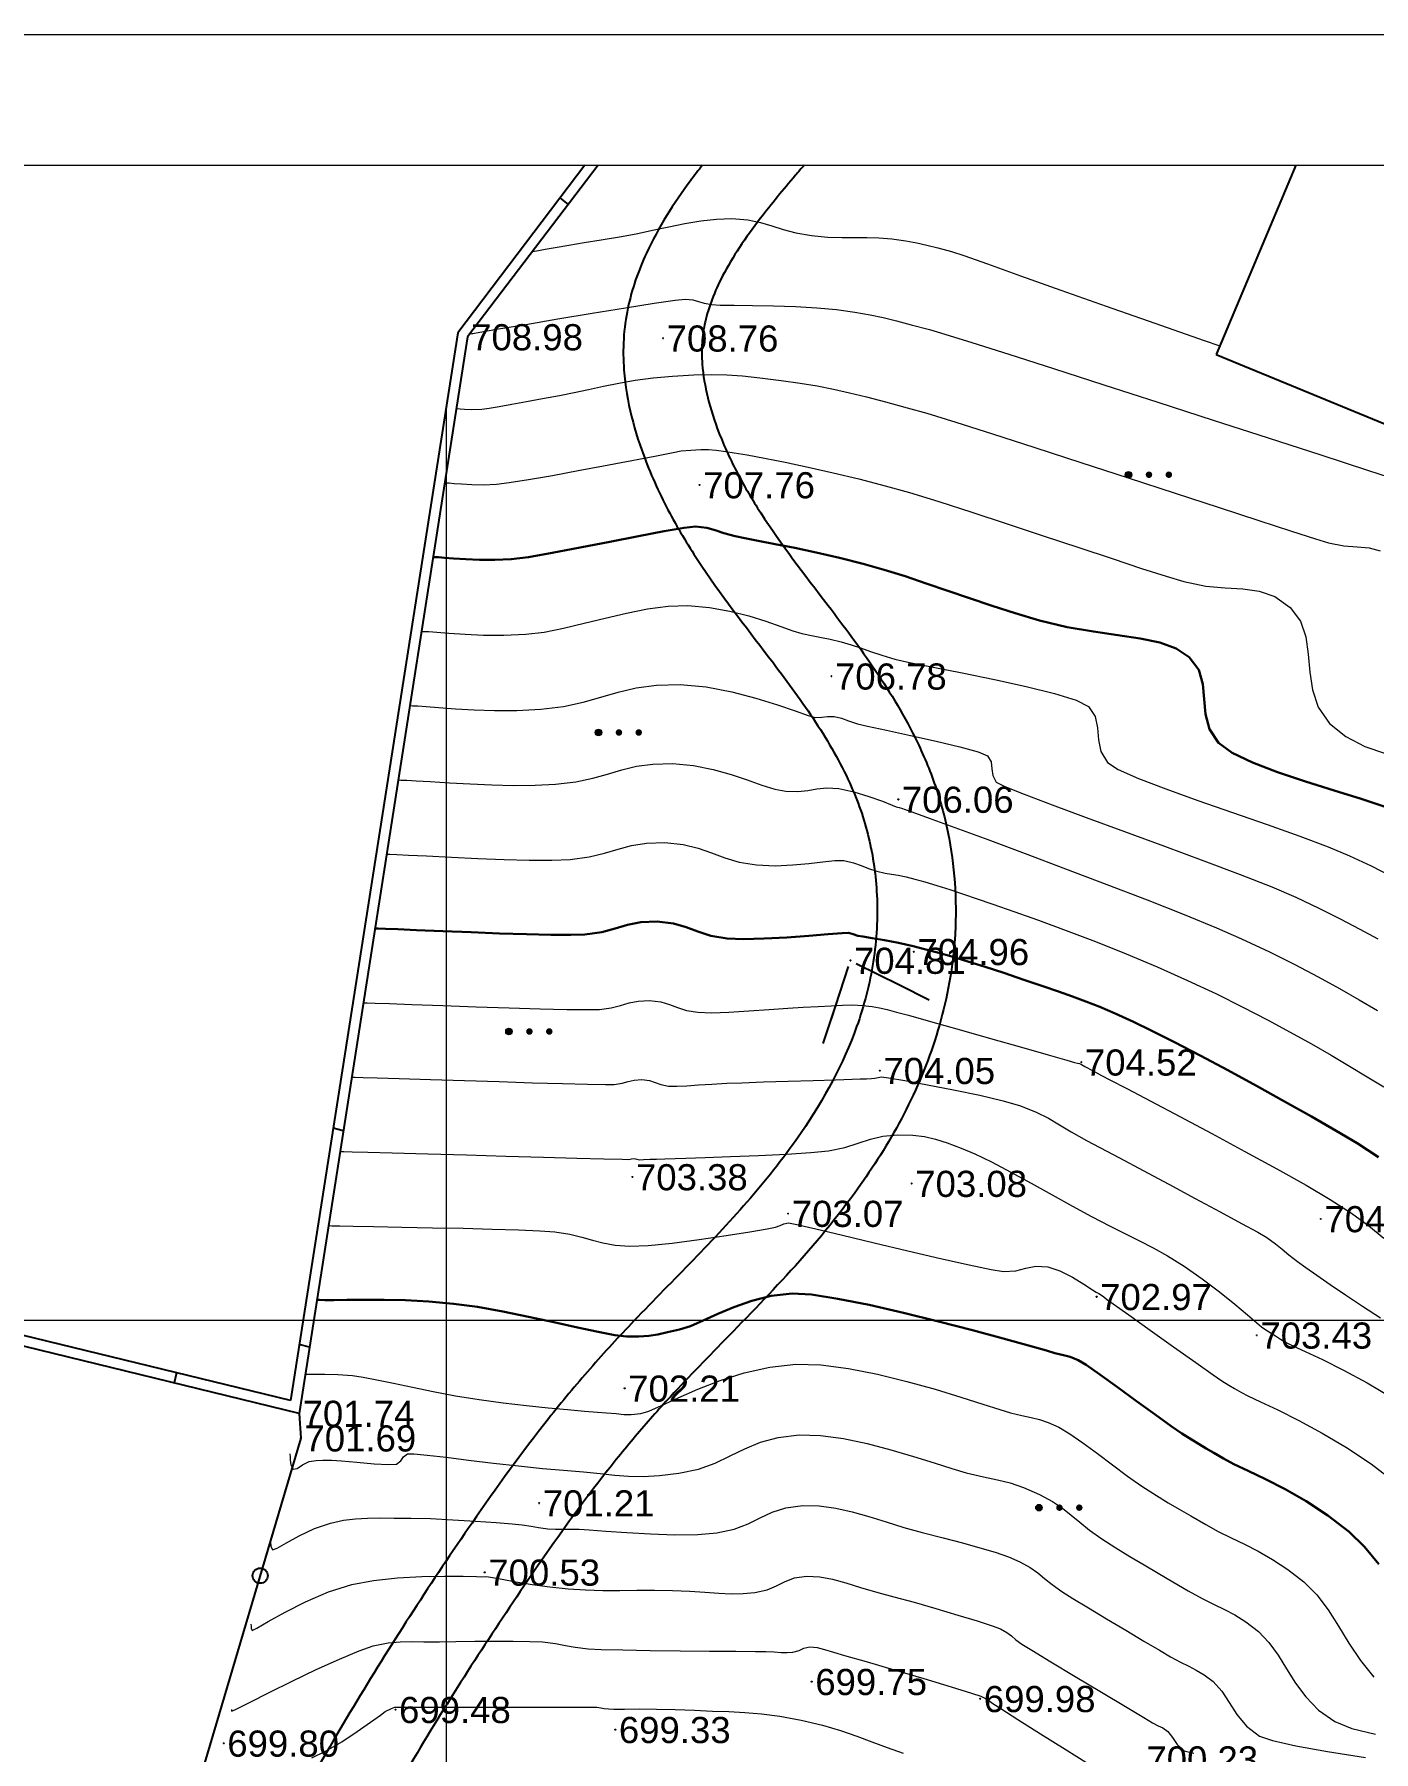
# Model space of a CAD drawing. Header units: feet. Extents: x 3381 to 683784, y 675186 to 4376258.
# Drawn here: x 682546.5 to 682597.7, y 4375787.2 to 4375852.9 of the extents above; entities that cross this region are included whole.
import ezdxf

# ---------------------------------------------------------------- set-up
doc = ezdxf.new("R2010")
doc.units = ezdxf.units.FT
doc.header["$MEASUREMENT"] = 0
doc.header["$PDMODE"] = 34
doc.header["$PDSIZE"] = 0.01
doc.layers.get('0').update_dxf_attribs({"linetype": 'CONTINUOUS'})
for name, color, linetype in [('0_Point_Height', 2, 'CONTINUOUS'), ('0_Point_Point', 7, 'CONTINUOUS'), ('col bitkisi', 7, 'CONTINUOUS'), ('Lep-Stolb', 7, 'CONTINUOUS')]:
    doc.layers.add(name, color=color, linetype=linetype)
for name, color, linetype, lineweight in [('ANA HORIZONTAL', 24, 'CONTINUOUS', 30), ('HORIZANTAL', 24, 'CONTINUOUS', 13), ('km setka', 170, 'CONTINUOUS', 15), ('rabit xt', 7, 'CONTINUOUS', 13)]:
    doc.layers.add(name, color=color, linetype=linetype, lineweight=lineweight)
doc.styles.get("Standard").update_dxf_attribs({"font": 'arial.ttf', "height": 2})

msp = doc.modelspace()

# ---------------------------------------------------------------- hatches: boundary and pattern name
at = {"layer": 'col bitkisi', "ltscale": 1.5}
h = msp.add_hatch(color=256, dxfattribs=at)
edge = h.paths.add_edge_path()
edge.add_arc((682588.294, 4375836.037), 0.125, 0, 360)
h = msp.add_hatch(color=256, dxfattribs=at)
edge = h.paths.add_edge_path()
edge.add_arc((682589.076, 4375836.037), 0.125, 0, 360)
h = msp.add_hatch(color=256, dxfattribs=at)
edge = h.paths.add_edge_path()
edge.add_arc((682589.835, 4375836.037), 0.125, 0, 360)
h = msp.add_hatch(color=256, dxfattribs=at)
edge = h.paths.add_edge_path()
edge.add_arc((682568.028, 4375826.18), 0.125, 0, 360)
h = msp.add_hatch(color=256, dxfattribs=at)
edge = h.paths.add_edge_path()
edge.add_arc((682568.811, 4375826.18), 0.125, 0, 360)
h = msp.add_hatch(color=256, dxfattribs=at)
edge = h.paths.add_edge_path()
edge.add_arc((682569.569, 4375826.18), 0.125, 0, 360)
h = msp.add_hatch(color=256, dxfattribs=at)
edge = h.paths.add_edge_path()
edge.add_arc((682564.607, 4375814.746), 0.125, 0, 360)
h = msp.add_hatch(color=256, dxfattribs=at)
edge = h.paths.add_edge_path()
edge.add_arc((682565.389, 4375814.746), 0.125, 0, 360)
h = msp.add_hatch(color=256, dxfattribs=at)
edge = h.paths.add_edge_path()
edge.add_arc((682566.148, 4375814.746), 0.125, 0, 360)
h = msp.add_hatch(color=256, dxfattribs=at)
edge = h.paths.add_edge_path()
edge.add_arc((682584.871, 4375796.536), 0.125, 0, 360)
h = msp.add_hatch(color=256, dxfattribs=at)
edge = h.paths.add_edge_path()
edge.add_arc((682585.653, 4375796.536), 0.125, 0, 360)
h = msp.add_hatch(color=256, dxfattribs=at)
edge = h.paths.add_edge_path()
edge.add_arc((682586.412, 4375796.536), 0.125, 0, 360)

# ---------------------------------------------------------------- linework, layer by layer
at = {"linetype": 'Continuous'}
for p, q in [((682567.511, 4375847.878, 22.991), (682562.646, 4375841.469, 21.975)), ((682568.013, 4375847.878, 23.029), (682563.027, 4375841.309, 21.988)), ((682594.696, 4375847.878, 22.73), (682591.647, 4375840.629, 22.328)), ((682566.557, 4375846.622, -686.994), (682566.872, 4375846.375, -686.994)), ((682562.646, 4375841.469, 21.975), (682556.254, 4375800.631, 14.817)), ((682563.027, 4375841.309, 21.988), (682556.582, 4375800.139, 14.742)), ((682591.647, 4375840.629, 22.328), (682603.924, 4375835.573, 22.229)), ((682558.274, 4375810.949, -773.113), (682557.884, 4375811.045, -783.687)), ((682556.582, 4375800.139, 14.742), (682530.685, 4375806.462, -686.994)), ((682556.254, 4375800.631, 3.286), (682530.78, 4375806.851, -686.994)), ((682556.979, 4375802.676, -755.315), (682556.589, 4375802.771, -765.884)), ((682551.901, 4375801.694, -208.437), (682551.811, 4375801.304, -208.437)), ((682556.582, 4375800.139, 14.742), (682556.652, 4375799.198, 14.698)), ((682556.652, 4375799.198, 14.698), (682547.416, 4375768.008, 8.228))]:
    msp.add_line(p, q, dxfattribs=at)
msp.add_circle((682555.093, 4375793.935, 13.606), 0.291, dxfattribs=at)
for points, knots in [([(682572.003, 4375847.878, -686.994), (682571.848, 4375847.679, -686.994), (682571.694, 4375847.478, -686.994), (682570.907, 4375846.411, -686.994), (682570.32, 4375845.5, -686.994), (682569.555, 4375843.847, -686.994), (682569.306, 4375843.144, -686.994), (682569.072, 4375842.021, -686.994), (682569.018, 4375841.628, -686.994), (682568.97, 4375840.834, -686.994), (682568.975, 4375840.438, -686.994), (682569.095, 4375838.839, -686.994), (682569.41, 4375837.665, -686.994), (682570.122, 4375835.821, -686.994), (682570.459, 4375835.114, -686.994), (682571.185, 4375833.778, -686.994), (682571.576, 4375833.146, -686.994), (682572.863, 4375831.224, -686.994), (682573.811, 4375830.03, -686.994), (682575.275, 4375828.096, -686.994), (682575.826, 4375827.346, -686.994), (682576.827, 4375825.815, -686.994), (682577.274, 4375825.038, -686.994), (682577.944, 4375823.567, -686.994), (682578.186, 4375822.88, -686.994), (682578.531, 4375821.445, -686.994), (682578.636, 4375820.703, -686.994), (682578.714, 4375819.106, -686.994), (682578.667, 4375818.252, -686.994), (682578.404, 4375816.572, -686.994), (682578.187, 4375815.741, -686.994), (682577.391, 4375813.507, -686.994), (682576.66, 4375812.155, -686.994), (682575.187, 4375810.007, -686.994), (682574.533, 4375809.179, -686.994), (682573.142, 4375807.571, -686.994), (682572.403, 4375806.788, -686.994), (682570.902, 4375805.236, -686.994), (682570.14, 4375804.468, -686.994), (682568.818, 4375803.083, -686.994), (682568.253, 4375802.475, -686.994), (682567.159, 4375801.222, -686.994), (682566.63, 4375800.583, -686.994), (682565.09, 4375798.636, -686.994), (682564.125, 4375797.299, -686.994), (682562.426, 4375794.836, -686.994), (682561.678, 4375793.714, -686.994), (682560.209, 4375791.445, -686.994), (682559.49, 4375790.299, -686.994), (682557.389, 4375786.825, -686.994), (682556.063, 4375784.461, -686.994), (682553.667, 4375779.772, -686.994), (682552.588, 4375777.452, -686.994), (682550.924, 4375773.427, -686.994), (682550.288, 4375771.743, -686.994), (682549.129, 4375768.337, -686.994), (682548.607, 4375766.62, -686.994), (682547.594, 4375762.992, -686.994), (682547.111, 4375761.079, -686.994), (682546.328, 4375757.787, -686.994), (682546.013, 4375756.41, -686.994), (682545.4, 4375753.645, -686.994), (682545.104, 4375752.257, -686.994), (682544.68, 4375750.085, -686.994), (682544.534, 4375749.31, -686.994), (682544.296, 4375747.909, -686.994), (682544.2, 4375747.29, -686.994), (682543.96, 4375745.326, -686.994), (682543.885, 4375743.982, -686.994), (682543.887, 4375740.966, -686.994), (682544.008, 4375739.294, -686.994), (682544.448, 4375736.002, -686.994), (682544.765, 4375734.383, -686.994), (682545.405, 4375731.667, -686.994), (682545.698, 4375730.559, -686.994), (682546.263, 4375728.561, -686.994), (682546.529, 4375727.668, -686.994), (682547.022, 4375726.055, -686.994), (682547.248, 4375725.324, -686.994), (682547.744, 4375723.851, -686.994), (682548.013, 4375723.11, -686.994), (682548.469, 4375722.019, -686.994), (682548.625, 4375721.666, -686.994), (682549.128, 4375720.612, -686.994), (682549.489, 4375719.951, -686.994), (682550.17, 4375718.681, -686.994), (682550.49, 4375718.072, -686.994), (682550.889, 4375717.17, -686.994), (682551.01, 4375716.866, -686.994), (682551.197, 4375716.313, -686.994), (682551.267, 4375716.065, -686.994), (682551.39, 4375715.541, -686.994), (682551.442, 4375715.268, -686.994), (682551.576, 4375714.432, -686.994), (682551.639, 4375713.841, -686.994), (682549.454, 4375709.428, -686.994)], [55.769159, 55.769159, 55.769159, 55.769159, 56.452422, 56.452422, 59.343353, 59.343353, 61.301717, 61.301717, 62.310714, 62.310714, 63.319712, 63.319712, 66.426739, 66.426739, 68.50177, 68.50177, 70.576802, 70.576802, 75.092259, 75.092259, 77.984383, 77.984383, 80.876507, 80.876507, 83.368148, 83.368148, 85.859789, 85.859789, 88.693846, 88.693846, 91.527902, 91.527902, 96.504404, 96.504404, 99.813748, 99.813748, 103.123092, 103.123092, 106.359907, 106.359907, 108.778682, 108.778682, 111.197456, 111.197456, 116.035005, 116.035005, 120.025858, 120.025858, 124.016711, 124.016711, 131.998417, 131.998417, 139.538843, 139.538843, 144.840516, 144.840516, 150.142189, 150.142189, 155.992549, 155.992549, 160.212599, 160.212599, 164.43265, 164.43265, 166.77754, 166.77754, 168.584028, 168.584028, 172.423705, 172.423705, 177.221179, 177.221179, 182.018653, 182.018653, 185.384546, 185.384546, 188.140377, 188.140377, 190.397291, 190.397291, 192.654204, 192.654204, 193.73589, 193.73589, 195.899262, 195.899262, 198.062634, 198.062634, 199.190084, 199.190084, 200.13488, 200.13488, 201.079676, 201.079676, 202.923933, 202.923933, 202.923933, 202.923933]), ([(682575.895, 4375847.878, -686.994), (682575.783, 4375847.748, -686.994), (682575.672, 4375847.617, -686.994), (682575.091, 4375846.933, -686.994), (682574.635, 4375846.383, -686.994), (682573.647, 4375845.094, -686.994), (682573.15, 4375844.358, -686.994), (682572.463, 4375843.039, -686.994), (682572.237, 4375842.453, -686.994), (682572.048, 4375841.613, -686.994), (682572.009, 4375841.353, -686.994), (682571.973, 4375840.824, -686.994), (682571.975, 4375840.549, -686.994), (682572.059, 4375839.439, -686.994), (682572.29, 4375838.536, -686.994), (682572.841, 4375837.11, -686.994), (682573.086, 4375836.582, -686.994), (682573.623, 4375835.561, -686.994), (682573.917, 4375835.067, -686.994), (682575.001, 4375833.386, -686.994), (682575.893, 4375832.24, -686.994), (682577.411, 4375830.249, -686.994), (682578.024, 4375829.433, -686.994), (682579.194, 4375827.697, -686.994), (682579.749, 4375826.78, -686.994), (682580.496, 4375825.225, -686.994), (682580.743, 4375824.63, -686.994), (682581.153, 4375823.395, -686.994), (682581.314, 4375822.765, -686.994), (682581.671, 4375820.85, -686.994), (682581.74, 4375819.545, -686.994), (682581.569, 4375817.144, -686.994), (682581.368, 4375816.049, -686.994), (682580.767, 4375813.938, -686.994), (682580.365, 4375812.919, -686.994), (682579.411, 4375810.98, -686.994), (682578.86, 4375810.059, -686.994), (682577.479, 4375808.044, -686.994), (682576.616, 4375806.979, -686.994), (682574.831, 4375804.973, -686.994), (682573.911, 4375804.028, -686.994), (682572.244, 4375802.322, -686.994), (682571.495, 4375801.555, -686.994), (682570.318, 4375800.28, -686.994), (682569.873, 4375799.777, -686.994), (682569.001, 4375798.741, -686.994), (682568.575, 4375798.212, -686.994), (682567.321, 4375796.596, -686.994), (682566.516, 4375795.48, -686.994), (682564.989, 4375793.271, -686.994), (682564.263, 4375792.183, -686.994), (682562.841, 4375789.994, -686.994), (682562.147, 4375788.89, -686.994), (682560.117, 4375785.547, -686.994), (682558.837, 4375783.278, -686.994), (682556.46, 4375778.663, -686.994), (682555.364, 4375776.315, -686.994), (682553.71, 4375772.312, -686.994), (682553.093, 4375770.678, -686.994), (682551.97, 4375767.37, -686.994), (682551.462, 4375765.693, -686.994), (682550.464, 4375762.111, -686.994), (682549.985, 4375760.202, -686.994), (682549.213, 4375756.948, -686.994), (682548.907, 4375755.608, -686.994), (682548.316, 4375752.935, -686.994), (682548.033, 4375751.6, -686.994), (682547.617, 4375749.474, -686.994), (682547.468, 4375748.68, -686.994), (682547.235, 4375747.292, -686.994), (682547.146, 4375746.694, -686.994), (682547.009, 4375745.5, -686.994), (682546.959, 4375744.9, -686.994), (682546.865, 4375743.092, -686.994), (682546.874, 4375741.877, -686.994), (682547.063, 4375738.743, -686.994), (682547.343, 4375736.834, -686.994), (682548.133, 4375733.027, -686.994), (682548.64, 4375731.128, -686.994), (682549.386, 4375728.588, -686.994), (682549.58, 4375727.946, -686.994), (682549.973, 4375726.669, -686.994), (682550.171, 4375726.039, -686.994), (682550.566, 4375724.877, -686.994), (682550.76, 4375724.341, -686.994), (682551.112, 4375723.467, -686.994), (682551.26, 4375723.122, -686.994), (682551.542, 4375722.515, -686.994), (682551.674, 4375722.249, -686.994), (682551.953, 4375721.706, -686.994), (682552.1, 4375721.43, -686.994), (682552.551, 4375720.589, -686.994), (682552.866, 4375720.01, -686.994), (682553.392, 4375718.938, -686.994), (682553.608, 4375718.458, -686.994), (682553.928, 4375717.615, -686.994), (682554.046, 4375717.262, -686.994), (682554.242, 4375716.544, -686.994), (682554.321, 4375716.186, -686.994), (682554.515, 4375715.128, -686.994), (682554.592, 4375714.439, -686.994), (682554.67, 4375713.698, -686.994), (682554.679, 4375713.616, -686.994), (682556.413, 4375709.304, -686.994)], [53.457323, 53.457323, 53.457323, 53.457323, 53.943342, 53.943342, 56.016553, 56.016553, 58.839775, 58.839775, 61.186701, 61.186701, 62.257023, 62.257023, 63.327345, 63.327345, 66.426341, 66.426341, 68.26825, 68.26825, 70.110159, 70.110159, 74.62153, 74.62153, 77.595, 77.595, 80.568471, 80.568471, 82.304355, 82.304355, 84.04024, 84.04024, 87.512009, 87.512009, 90.504027, 90.504027, 93.496045, 93.496045, 96.488063, 96.488063, 100.372173, 100.372173, 104.256283, 104.256283, 107.517701, 107.517701, 109.618427, 109.618427, 111.719153, 111.719153, 115.920605, 115.920605, 119.858792, 119.858792, 123.796978, 123.796978, 131.673352, 131.673352, 139.553481, 139.553481, 144.894421, 144.894421, 150.235361, 150.235361, 156.190392, 156.190392, 160.321983, 160.321983, 164.453574, 164.453574, 166.899961, 166.899961, 168.797126, 168.797126, 170.694291, 170.694291, 174.488621, 174.488621, 180.488906, 180.488906, 186.48919, 186.48919, 188.508696, 188.508696, 190.528201, 190.528201, 192.322947, 192.322947, 193.52533, 193.52533, 194.478712, 194.478712, 195.432094, 195.432094, 197.338858, 197.338858, 198.784376, 198.784376, 199.759029, 199.759029, 200.733681, 200.733681, 202.682985, 202.682985, 202.923933, 202.923933, 202.923933, 202.923933])]:
    msp.add_open_spline(points, degree=3, knots=knots, dxfattribs=at)
at = {"layer": '0_Point_Point'}
for p in [(682570.5, 4375841.261, 21.763), (682571.897, 4375835.649, 20.77), (682576.936, 4375828.334, 19.786), (682579.492, 4375823.622, 19.065), (682577.663, 4375817.464, 17.814), (682580.088, 4375817.797, 17.966), (682586.492, 4375813.573, 17.522), (682578.786, 4375813.25, 17.059), (682569.327, 4375809.186, 16.39), (682580.005, 4375808.933, 16.087), (682575.282, 4375807.786, 16.073), (682595.648, 4375807.582, 17.333), (682587.073, 4375804.603, 15.977), (682593.2, 4375803.132, 16.441), (682569.03, 4375801.103, 15.219), (682556.582, 4375800.139, 14.742), (682556.652, 4375799.198, 14.698), (682565.763, 4375796.714, 14.22), (682563.681, 4375794.066, 13.54), (682576.182, 4375789.883, 12.76), (682582.625, 4375789.231, 12.987), (682560.269, 4375788.813, 12.487), (682568.673, 4375788.047, 12.334), (682553.701, 4375787.528, 12.808)]:
    msp.add_point(p, dxfattribs=at)
at = {"layer": 'ANA HORIZONTAL', "color": 32, "lineweight": 30}
for points, elevation in [([(682561.709, 4375832.889), (682561.776, 4375832.887), (682561.918, 4375832.88), (682562.147, 4375832.864), (682562.485, 4375832.838), (682562.957, 4375832.804), (682563.483, 4375832.78), (682564.063, 4375832.777), (682564.695, 4375832.805), (682565.348, 4375832.888), (682566.256, 4375833.045), (682567.325, 4375833.249), (682568.459, 4375833.474), (682569.563, 4375833.694), (682570.542, 4375833.882), (682571.3, 4375834.011), (682571.742, 4375834.054), (682572.167, 4375834.01), (682572.496, 4375833.92), (682572.825, 4375833.806), (682573.249, 4375833.687), (682573.619, 4375833.61), (682574.138, 4375833.511), (682574.783, 4375833.388), (682575.531, 4375833.24), (682576.357, 4375833.065), (682577.238, 4375832.863), (682578.15, 4375832.632), (682578.953, 4375832.403), (682579.755, 4375832.152), (682580.563, 4375831.882), (682581.381, 4375831.601), (682582.217, 4375831.314), (682583.076, 4375831.026), (682583.965, 4375830.742), (682584.89, 4375830.468), (682585.948, 4375830.214), (682586.953, 4375830.038), (682587.889, 4375829.904), (682588.739, 4375829.776), (682589.489, 4375829.618), (682590.12, 4375829.393), (682590.619, 4375829.065), (682590.98, 4375828.575), (682591.136, 4375828.032), (682591.187, 4375827.458), (682591.236, 4375826.876), (682591.384, 4375826.31), (682591.733, 4375825.78), (682592.252, 4375825.404), (682593.031, 4375825.03), (682593.992, 4375824.663), (682595.059, 4375824.307), (682596.152, 4375823.964), (682597.194, 4375823.639), (682598.108, 4375823.335)], 20.506), ([(682559.485, 4375818.685), (682559.608, 4375818.681), (682559.882, 4375818.672), (682560.353, 4375818.655), (682561.073, 4375818.626), (682562.082, 4375818.584), (682563.156, 4375818.54), (682564.239, 4375818.499), (682565.274, 4375818.466), (682566.202, 4375818.445), (682566.966, 4375818.442), (682567.508, 4375818.46), (682568.157, 4375818.549), (682568.673, 4375818.683), (682569.142, 4375818.82), (682569.647, 4375818.922), (682570.275, 4375818.95), (682570.896, 4375818.879), (682571.385, 4375818.737), (682571.831, 4375818.566), (682572.322, 4375818.407), (682572.948, 4375818.298), (682573.575, 4375818.275), (682574.367, 4375818.296), (682575.23, 4375818.345), (682576.076, 4375818.407), (682576.812, 4375818.467), (682577.348, 4375818.511), (682577.592, 4375818.523), (682577.768, 4375818.473), (682577.944, 4375818.41), (682578.136, 4375818.374), (682578.491, 4375818.317), (682578.963, 4375818.237), (682579.503, 4375818.135), (682580.066, 4375818.01), (682580.496, 4375817.9), (682580.987, 4375817.767), (682581.537, 4375817.609), (682582.145, 4375817.427), (682582.809, 4375817.219), (682583.527, 4375816.985), (682584.296, 4375816.726), (682585.018, 4375816.479), (682585.623, 4375816.273), (682586.156, 4375816.085), (682586.665, 4375815.896), (682587.193, 4375815.685), (682587.786, 4375815.43), (682588.49, 4375815.111), (682589.189, 4375814.775), (682590.05, 4375814.34), (682591.031, 4375813.827), (682592.089, 4375813.262), (682593.181, 4375812.668), (682594.264, 4375812.069), (682595.296, 4375811.489), (682596.233, 4375810.95), (682597.032, 4375810.478), (682597.85, 4375809.944)], 18.006), ([(682557.261, 4375804.48), (682557.362, 4375804.478), (682557.573, 4375804.475), (682557.911, 4375804.476), (682558.403, 4375804.48), (682559.082, 4375804.487), (682559.831, 4375804.485), (682560.65, 4375804.466), (682561.537, 4375804.418), (682562.49, 4375804.334), (682563.399, 4375804.21), (682564.369, 4375804.037), (682565.358, 4375803.836), (682566.324, 4375803.626), (682567.223, 4375803.426), (682568.015, 4375803.256), (682568.656, 4375803.135), (682569.103, 4375803.085), (682569.573, 4375803.083), (682569.95, 4375803.11), (682570.294, 4375803.164), (682570.667, 4375803.244), (682571.131, 4375803.349), (682571.546, 4375803.483), (682572.032, 4375803.693), (682572.587, 4375803.946), (682573.208, 4375804.209), (682573.891, 4375804.448), (682574.635, 4375804.631), (682575.436, 4375804.723), (682576.176, 4375804.682), (682577.185, 4375804.528), (682578.382, 4375804.288), (682579.691, 4375803.988), (682581.032, 4375803.656), (682582.327, 4375803.318), (682583.498, 4375803.002), (682584.466, 4375802.733), (682585.152, 4375802.54), (682585.478, 4375802.448), (682585.806, 4375802.372), (682586.066, 4375802.307), (682586.372, 4375802.182), (682586.671, 4375801.994), (682587.198, 4375801.625), (682587.87, 4375801.142), (682588.602, 4375800.61), (682589.314, 4375800.093), (682589.919, 4375799.658), (682590.337, 4375799.369), (682590.7, 4375799.137), (682590.992, 4375798.958), (682591.261, 4375798.8), (682591.558, 4375798.629), (682591.93, 4375798.411), (682592.322, 4375798.205), (682592.865, 4375797.946), (682593.529, 4375797.625), (682594.279, 4375797.238), (682595.083, 4375796.779), (682595.91, 4375796.24), (682596.724, 4375795.617), (682597.315, 4375795.042), (682597.859, 4375794.373)], 15.506)]:
    msp.add_lwpolyline(points, dxfattribs=dict(at, elevation=elevation))
at = {"layer": 'col bitkisi', "lineweight": 13, "ltscale": 1.5}
for centre in [(682588.294, 4375836.037, -686.994), (682568.028, 4375826.18, -686.994), (682564.607, 4375814.746, -686.994), (682584.871, 4375796.536, -686.994)]:
    msp.add_circle(centre, 0.125, dxfattribs=at)
at = {"layer": 'HORIZANTAL', "color": 32, "linetype": 'Continuous', "lineweight": 13}
for points, elevation in [([(682565.508, 4375844.578), (682565.583, 4375844.591), (682565.741, 4375844.618), (682565.996, 4375844.661), (682566.371, 4375844.724), (682566.895, 4375844.813), (682567.481, 4375844.912), (682568.128, 4375845.02), (682568.837, 4375845.137), (682569.469, 4375845.254), (682570.096, 4375845.387), (682570.719, 4375845.523), (682571.334, 4375845.648), (682571.942, 4375845.75), (682572.54, 4375845.815), (682573.129, 4375845.831), (682573.734, 4375845.783), (682574.226, 4375845.686), (682574.66, 4375845.559), (682575.093, 4375845.421), (682575.581, 4375845.29), (682576.18, 4375845.186), (682576.803, 4375845.127), (682577.344, 4375845.107), (682577.831, 4375845.109), (682578.292, 4375845.114), (682578.753, 4375845.103), (682579.242, 4375845.061), (682579.776, 4375844.985), (682580.2, 4375844.909), (682580.584, 4375844.82), (682581.001, 4375844.711), (682581.524, 4375844.57), (682581.998, 4375844.415), (682582.905, 4375844.097), (682584.167, 4375843.648), (682585.706, 4375843.098), (682587.441, 4375842.482), (682589.296, 4375841.829), (682591.191, 4375841.173), (682591.79, 4375840.971)], 22.506), ([(682563.113, 4375841.423), (682563.118, 4375841.424), (682563.139, 4375841.427), (682563.183, 4375841.435), (682563.229, 4375841.443), (682563.498, 4375841.489), (682564.211, 4375841.611), (682565.246, 4375841.787), (682566.48, 4375841.995), (682567.792, 4375842.214), (682569.058, 4375842.421), (682570.156, 4375842.595), (682570.964, 4375842.714), (682571.36, 4375842.756), (682571.64, 4375842.726), (682571.858, 4375842.667), (682572.075, 4375842.6), (682572.357, 4375842.545), (682572.679, 4375842.527), (682573.22, 4375842.517), (682573.92, 4375842.509), (682574.72, 4375842.494), (682575.561, 4375842.468), (682576.383, 4375842.422), (682577.126, 4375842.35), (682577.835, 4375842.252), (682578.411, 4375842.154), (682578.918, 4375842.048), (682579.421, 4375841.924), (682579.987, 4375841.772), (682580.68, 4375841.585), (682581.267, 4375841.412), (682582.305, 4375841.089), (682583.717, 4375840.642), (682585.424, 4375840.096), (682587.348, 4375839.478), (682589.41, 4375838.813), (682591.532, 4375838.127), (682593.635, 4375837.446), (682595.641, 4375836.796), (682597.471, 4375836.203), (682599.046, 4375835.692)], 22.006), ([(682562.598, 4375838.571), (682562.643, 4375838.569), (682562.741, 4375838.563), (682562.91, 4375838.55), (682563.175, 4375838.535), (682563.569, 4375838.544), (682563.846, 4375838.578), (682564.236, 4375838.643), (682564.719, 4375838.732), (682565.277, 4375838.838), (682565.889, 4375838.953), (682566.537, 4375839.07), (682567.096, 4375839.177), (682567.651, 4375839.296), (682568.216, 4375839.42), (682568.806, 4375839.541), (682569.434, 4375839.651), (682570.115, 4375839.743), (682570.861, 4375839.809), (682571.678, 4375839.853), (682572.345, 4375839.869), (682572.939, 4375839.855), (682573.532, 4375839.813), (682574.198, 4375839.741), (682575.011, 4375839.639), (682575.741, 4375839.539), (682576.395, 4375839.431), (682577.01, 4375839.312), (682577.623, 4375839.174), (682578.274, 4375839.014), (682578.999, 4375838.824), (682579.837, 4375838.601), (682580.578, 4375838.386), (682581.691, 4375838.042), (682583.096, 4375837.596), (682584.716, 4375837.075), (682586.472, 4375836.506), (682588.284, 4375835.916), (682590.074, 4375835.331), (682591.763, 4375834.778), (682593.273, 4375834.285), (682594.524, 4375833.878), (682595.438, 4375833.585), (682595.937, 4375833.431), (682596.525, 4375833.318), (682597.035, 4375833.282), (682597.492, 4375833.245), (682597.92, 4375833.125)], 21.506), ([(682562.153, 4375835.73), (682562.207, 4375835.728), (682562.321, 4375835.722), (682562.509, 4375835.708), (682562.789, 4375835.687), (682563.185, 4375835.663), (682563.634, 4375835.654), (682564.132, 4375835.674), (682564.617, 4375835.735), (682565.358, 4375835.854), (682566.266, 4375836.014), (682567.251, 4375836.194), (682568.225, 4375836.377), (682569.096, 4375836.543), (682569.777, 4375836.672), (682570.178, 4375836.746), (682570.572, 4375836.823), (682570.882, 4375836.891), (682571.187, 4375836.945), (682571.565, 4375836.983), (682571.938, 4375837.001), (682572.231, 4375836.998), (682572.523, 4375836.974), (682572.895, 4375836.929), (682573.216, 4375836.88), (682573.719, 4375836.793), (682574.377, 4375836.669), (682575.162, 4375836.513), (682576.044, 4375836.326), (682576.996, 4375836.113), (682577.988, 4375835.875), (682578.994, 4375835.616), (682579.915, 4375835.354), (682581.036, 4375835.009), (682582.301, 4375834.605), (682583.653, 4375834.162), (682585.035, 4375833.704), (682586.391, 4375833.253), (682587.663, 4375832.829), (682588.796, 4375832.456), (682589.731, 4375832.156), (682590.413, 4375831.95), (682591.252, 4375831.777), (682591.995, 4375831.712), (682592.667, 4375831.675), (682593.289, 4375831.589), (682593.886, 4375831.375), (682594.48, 4375830.954), (682594.873, 4375830.433), (682595.075, 4375829.832), (682595.165, 4375829.177), (682595.222, 4375828.493), (682595.324, 4375827.806), (682595.551, 4375827.143), (682595.981, 4375826.529), (682596.606, 4375826.024), (682597.334, 4375825.649), (682598.12, 4375825.373)], 21.006), ([(682561.264, 4375830.048), (682561.354, 4375830.045), (682561.544, 4375830.036), (682561.851, 4375830.015), (682562.302, 4375829.979), (682562.933, 4375829.934), (682563.637, 4375829.902), (682564.412, 4375829.898), (682565.257, 4375829.936), (682565.949, 4375830.023), (682566.693, 4375830.171), (682567.476, 4375830.357), (682568.282, 4375830.557), (682569.097, 4375830.748), (682569.906, 4375830.907), (682570.695, 4375831.01), (682571.449, 4375831.034), (682572.269, 4375830.963), (682573.05, 4375830.822), (682573.774, 4375830.637), (682574.428, 4375830.433), (682574.996, 4375830.236), (682575.461, 4375830.074), (682575.809, 4375829.97), (682576.231, 4375829.88), (682576.561, 4375829.818), (682576.889, 4375829.751), (682577.307, 4375829.648), (682577.684, 4375829.536), (682578.049, 4375829.414), (682578.431, 4375829.281), (682578.86, 4375829.139), (682579.366, 4375828.986), (682579.922, 4375828.858), (682580.819, 4375828.677), (682581.94, 4375828.456), (682583.165, 4375828.207), (682584.377, 4375827.942), (682585.459, 4375827.674), (682586.292, 4375827.415), (682586.758, 4375827.177), (682587.023, 4375826.788), (682587.113, 4375826.354), (682587.144, 4375825.899), (682587.23, 4375825.45), (682587.486, 4375825.032), (682587.903, 4375824.767), (682588.677, 4375824.424), (682589.72, 4375824.022), (682590.946, 4375823.58), (682592.266, 4375823.119), (682593.593, 4375822.658), (682594.841, 4375822.215), (682595.922, 4375821.812), (682596.749, 4375821.467), (682597.569, 4375821.077), (682598.308, 4375820.704)], 20.006), ([(682560.819, 4375827.207), (682560.916, 4375827.204), (682561.117, 4375827.194), (682561.441, 4375827.174), (682561.911, 4375827.137), (682562.56, 4375827.088), (682563.276, 4375827.044), (682564.059, 4375827.018), (682564.907, 4375827.022), (682565.82, 4375827.067), (682566.689, 4375827.174), (682567.439, 4375827.339), (682568.12, 4375827.531), (682568.782, 4375827.723), (682569.476, 4375827.886), (682570.25, 4375827.992), (682571.155, 4375828.013), (682572.149, 4375827.922), (682573.128, 4375827.737), (682574.05, 4375827.497), (682574.871, 4375827.24), (682575.55, 4375827.005), (682576.043, 4375826.831), (682576.308, 4375826.756), (682576.57, 4375826.761), (682576.78, 4375826.794), (682577.039, 4375826.791), (682577.322, 4375826.723), (682577.591, 4375826.62), (682577.928, 4375826.505), (682578.313, 4375826.416), (682579.035, 4375826.263), (682579.956, 4375826.066), (682580.939, 4375825.849), (682581.849, 4375825.632), (682582.547, 4375825.438), (682582.897, 4375825.288), (682583.037, 4375825.057), (682583.071, 4375824.796), (682583.103, 4375824.531), (682583.238, 4375824.283), (682583.563, 4375824.116), (682584.303, 4375823.817), (682585.371, 4375823.412), (682586.679, 4375822.93), (682588.14, 4375822.395), (682589.666, 4375821.835), (682591.171, 4375821.277), (682592.568, 4375820.747), (682593.768, 4375820.272), (682594.685, 4375819.878), (682595.576, 4375819.456), (682596.391, 4375819.049), (682597.136, 4375818.658), (682597.821, 4375818.283)], 19.506), ([(682560.374, 4375824.366), (682560.477, 4375824.363), (682560.696, 4375824.354), (682561.058, 4375824.336), (682561.594, 4375824.304), (682562.333, 4375824.258), (682563.127, 4375824.213), (682563.953, 4375824.176), (682564.786, 4375824.157), (682565.604, 4375824.161), (682566.383, 4375824.198), (682567.16, 4375824.292), (682567.809, 4375824.431), (682568.378, 4375824.592), (682568.918, 4375824.752), (682569.479, 4375824.887), (682570.11, 4375824.975), (682570.862, 4375824.992), (682571.664, 4375824.918), (682572.409, 4375824.771), (682573.096, 4375824.577), (682573.72, 4375824.368), (682574.279, 4375824.172), (682574.769, 4375824.019), (682575.188, 4375823.937), (682575.657, 4375823.925), (682576.036, 4375823.968), (682576.383, 4375824.026), (682576.758, 4375824.061), (682577.223, 4375824.035), (682577.787, 4375823.917), (682578.367, 4375823.738), (682578.884, 4375823.548), (682579.256, 4375823.396), (682579.406, 4375823.332), (682579.465, 4375823.321), (682579.524, 4375823.31), (682579.62, 4375823.282), (682579.76, 4375823.238), (682580.01, 4375823.148), (682580.668, 4375822.908), (682581.66, 4375822.545), (682582.911, 4375822.084), (682584.345, 4375821.551), (682585.889, 4375820.972), (682587.466, 4375820.373), (682589.003, 4375819.78), (682590.424, 4375819.217), (682591.655, 4375818.712), (682592.62, 4375818.289), (682593.681, 4375817.786), (682594.651, 4375817.302), (682595.539, 4375816.837), (682596.355, 4375816.39), (682597.108, 4375815.961), (682597.808, 4375815.549)], 19.006), ([(682559.93, 4375821.526), (682560.051, 4375821.522), (682560.317, 4375821.512), (682560.769, 4375821.493), (682561.455, 4375821.46), (682562.407, 4375821.413), (682563.414, 4375821.366), (682564.424, 4375821.327), (682565.385, 4375821.303), (682566.243, 4375821.301), (682566.946, 4375821.329), (682567.668, 4375821.421), (682568.258, 4375821.559), (682568.778, 4375821.713), (682569.294, 4375821.853), (682569.869, 4375821.949), (682570.568, 4375821.971), (682571.269, 4375821.9), (682571.846, 4375821.759), (682572.356, 4375821.578), (682572.858, 4375821.39), (682573.409, 4375821.226), (682574.068, 4375821.117), (682574.783, 4375821.086), (682575.456, 4375821.114), (682576.07, 4375821.174), (682576.611, 4375821.24), (682577.062, 4375821.284), (682577.408, 4375821.279), (682577.78, 4375821.2), (682578.074, 4375821.093), (682578.351, 4375820.976), (682578.675, 4375820.871), (682578.987, 4375820.802), (682579.234, 4375820.764), (682579.482, 4375820.726), (682579.795, 4375820.66), (682580.122, 4375820.575), (682580.511, 4375820.466), (682580.96, 4375820.331), (682581.467, 4375820.17), (682582.028, 4375819.982), (682582.465, 4375819.833), (682583.103, 4375819.615), (682583.91, 4375819.334), (682584.856, 4375818.997), (682585.908, 4375818.61), (682587.035, 4375818.181), (682588.206, 4375817.715), (682589.39, 4375817.219), (682590.555, 4375816.7), (682591.655, 4375816.181), (682592.67, 4375815.678), (682593.608, 4375815.193), (682594.477, 4375814.725), (682595.285, 4375814.273), (682596.039, 4375813.838), (682596.748, 4375813.419), (682597.419, 4375813.016), (682598.061, 4375812.628)], 18.506), ([(682559.04, 4375815.844), (682559.18, 4375815.84), (682559.494, 4375815.83), (682560.041, 4375815.812), (682560.889, 4375815.782), (682562.082, 4375815.739), (682563.349, 4375815.694), (682564.613, 4375815.652), (682565.795, 4375815.616), (682566.817, 4375815.59), (682567.602, 4375815.581), (682568.071, 4375815.59), (682568.519, 4375815.652), (682568.875, 4375815.744), (682569.199, 4375815.839), (682569.548, 4375815.91), (682569.982, 4375815.929), (682570.411, 4375815.88), (682570.748, 4375815.782), (682571.056, 4375815.664), (682571.395, 4375815.554), (682571.827, 4375815.479), (682572.345, 4375815.463), (682573.019, 4375815.485), (682573.779, 4375815.532), (682574.553, 4375815.588), (682575.27, 4375815.64), (682575.86, 4375815.674), (682576.424, 4375815.701), (682576.921, 4375815.73), (682577.361, 4375815.752), (682577.757, 4375815.76), (682578.121, 4375815.745), (682578.491, 4375815.705), (682578.778, 4375815.652), (682579.063, 4375815.582), (682579.428, 4375815.491), (682579.882, 4375815.37), (682580.725, 4375815.134), (682581.817, 4375814.824), (682583.023, 4375814.48), (682584.204, 4375814.142), (682585.223, 4375813.85), (682585.942, 4375813.643), (682586.226, 4375813.562), (682586.338, 4375813.539), (682586.42, 4375813.522), (682586.498, 4375813.481), (682586.626, 4375813.412), (682586.918, 4375813.255), (682587.267, 4375813.066), (682587.577, 4375812.903), (682588.23, 4375812.561), (682589.148, 4375812.078), (682590.257, 4375811.492), (682591.481, 4375810.84), (682592.744, 4375810.16), (682593.969, 4375809.489), (682595.081, 4375808.866), (682596.004, 4375808.327), (682596.817, 4375807.801), (682597.485, 4375807.309), (682598.058, 4375806.847)], 17.506), ([(682558.596, 4375813.003), (682558.729, 4375812.999), (682559.031, 4375812.99), (682559.565, 4375812.974), (682560.405, 4375812.948), (682561.606, 4375812.909), (682562.905, 4375812.868), (682564.23, 4375812.827), (682565.505, 4375812.788), (682566.656, 4375812.756), (682567.611, 4375812.732), (682568.295, 4375812.719), (682568.634, 4375812.721), (682568.933, 4375812.767), (682569.167, 4375812.833), (682569.398, 4375812.89), (682569.688, 4375812.908), (682569.975, 4375812.869), (682570.196, 4375812.795), (682570.418, 4375812.715), (682570.707, 4375812.66), (682571.02, 4375812.65), (682571.404, 4375812.667), (682571.854, 4375812.7), (682572.366, 4375812.737), (682572.933, 4375812.767), (682573.514, 4375812.788), (682574.333, 4375812.815), (682575.278, 4375812.844), (682576.234, 4375812.873), (682577.089, 4375812.899), (682577.727, 4375812.918), (682578.036, 4375812.929), (682578.273, 4375812.938), (682578.467, 4375812.946), (682578.598, 4375812.957), (682578.725, 4375812.99), (682578.852, 4375813.015), (682579.112, 4375812.976), (682579.737, 4375812.87), (682580.607, 4375812.712), (682581.603, 4375812.52), (682582.606, 4375812.311), (682583.498, 4375812.1), (682584.159, 4375811.905), (682584.768, 4375811.661), (682585.237, 4375811.426), (682585.653, 4375811.18), (682586.107, 4375810.904), (682586.686, 4375810.578), (682587.199, 4375810.305), (682587.944, 4375809.91), (682588.848, 4375809.43), (682589.84, 4375808.902), (682590.847, 4375808.364), (682591.797, 4375807.854), (682592.617, 4375807.409), (682593.236, 4375807.066), (682593.58, 4375806.864), (682593.92, 4375806.625), (682594.172, 4375806.418), (682594.42, 4375806.207), (682594.75, 4375805.951), (682595.071, 4375805.72), (682595.492, 4375805.423), (682596.002, 4375805.071), (682596.586, 4375804.674), (682597.234, 4375804.244), (682597.931, 4375803.791)], 17.006), ([(682558.151, 4375810.162), (682558.292, 4375810.158), (682558.617, 4375810.149), (682559.205, 4375810.132), (682560.145, 4375810.106), (682561.503, 4375810.067), (682562.98, 4375810.025), (682564.484, 4375809.982), (682565.923, 4375809.942), (682567.205, 4375809.906), (682568.24, 4375809.877), (682568.934, 4375809.858), (682569.196, 4375809.852), (682569.297, 4375809.872), (682569.395, 4375809.887), (682569.491, 4375809.865), (682569.587, 4375809.841), (682569.746, 4375809.846), (682570.006, 4375809.861), (682570.243, 4375809.868), (682570.57, 4375809.877), (682570.967, 4375809.891), (682571.363, 4375809.904), (682572.105, 4375809.928), (682573.074, 4375809.962), (682574.149, 4375810.006), (682575.212, 4375810.058), (682576.142, 4375810.118), (682576.821, 4375810.186), (682577.453, 4375810.312), (682577.964, 4375810.469), (682578.425, 4375810.624), (682578.906, 4375810.743), (682579.479, 4375810.794), (682580.044, 4375810.781), (682580.5, 4375810.726), (682580.914, 4375810.628), (682581.357, 4375810.483), (682581.899, 4375810.288), (682582.414, 4375810.072), (682583.057, 4375809.756), (682583.79, 4375809.37), (682584.575, 4375808.94), (682585.376, 4375808.496), (682586.155, 4375808.065), (682586.874, 4375807.675), (682587.588, 4375807.305), (682588.185, 4375807.008), (682588.716, 4375806.746), (682589.232, 4375806.478), (682589.782, 4375806.164), (682590.418, 4375805.766), (682591.109, 4375805.287), (682591.768, 4375804.789), (682592.36, 4375804.314), (682592.849, 4375803.905), (682593.2, 4375803.605), (682593.378, 4375803.457), (682593.507, 4375803.365), (682593.611, 4375803.294), (682593.744, 4375803.208), (682593.914, 4375803.102), (682594.107, 4375802.986), (682594.345, 4375802.845), (682594.58, 4375802.731), (682595.052, 4375802.513), (682595.713, 4375802.198), (682596.516, 4375801.795), (682597.413, 4375801.309), (682598.356, 4375800.75)], 16.506), ([(682557.706, 4375807.321), (682557.839, 4375807.318), (682558.135, 4375807.31), (682558.644, 4375807.3), (682559.424, 4375807.285), (682560.517, 4375807.265), (682561.681, 4375807.243), (682562.853, 4375807.219), (682563.969, 4375807.191), (682564.968, 4375807.159), (682565.785, 4375807.122), (682566.357, 4375807.078), (682566.928, 4375806.993), (682567.389, 4375806.884), (682567.795, 4375806.769), (682568.201, 4375806.662), (682568.661, 4375806.579), (682569.229, 4375806.536), (682569.929, 4375806.562), (682570.852, 4375806.655), (682571.884, 4375806.79), (682572.909, 4375806.943), (682573.812, 4375807.089), (682574.478, 4375807.204), (682574.791, 4375807.262), (682574.975, 4375807.325), (682575.118, 4375807.389), (682575.3, 4375807.424), (682575.617, 4375807.365), (682576.342, 4375807.199), (682577.364, 4375806.956), (682578.572, 4375806.668), (682579.855, 4375806.362), (682581.101, 4375806.069), (682582.2, 4375805.818), (682583.04, 4375805.641), (682583.511, 4375805.565), (682583.991, 4375805.594), (682584.373, 4375805.69), (682584.748, 4375805.768), (682585.209, 4375805.745), (682585.67, 4375805.594), (682586.153, 4375805.352), (682586.59, 4375805.088), (682586.916, 4375804.872), (682587.062, 4375804.772), (682587.16, 4375804.721), (682587.256, 4375804.667), (682587.351, 4375804.595), (682587.456, 4375804.512), (682587.705, 4375804.333), (682588.304, 4375803.906), (682589.12, 4375803.324), (682590.018, 4375802.686), (682590.865, 4375802.085), (682591.526, 4375801.619), (682591.868, 4375801.382), (682592.129, 4375801.216), (682592.342, 4375801.092), (682592.609, 4375800.936), (682592.862, 4375800.811), (682593.343, 4375800.588), (682594.005, 4375800.273), (682594.805, 4375799.871), (682595.695, 4375799.39), (682596.631, 4375798.835), (682597.567, 4375798.212), (682598.457, 4375797.528)], 16.006), ([(682556.817, 4375801.639), (682556.878, 4375801.638), (682557.011, 4375801.638), (682557.234, 4375801.64), (682557.572, 4375801.642), (682558.062, 4375801.631), (682558.624, 4375801.589), (682559.03, 4375801.528), (682559.557, 4375801.425), (682560.19, 4375801.291), (682560.913, 4375801.138), (682561.711, 4375800.977), (682562.569, 4375800.818), (682563.471, 4375800.673), (682564.386, 4375800.548), (682565.272, 4375800.442), (682566.102, 4375800.355), (682566.851, 4375800.284), (682567.49, 4375800.23), (682567.993, 4375800.191), (682568.333, 4375800.168), (682568.705, 4375800.135), (682568.996, 4375800.105), (682569.285, 4375800.098), (682569.649, 4375800.132), (682569.959, 4375800.231), (682570.441, 4375800.445), (682571.072, 4375800.735), (682571.827, 4375801.063), (682572.679, 4375801.394), (682573.604, 4375801.688), (682574.577, 4375801.91), (682575.572, 4375802.021), (682576.527, 4375801.994), (682577.586, 4375801.857), (682578.7, 4375801.637), (682579.82, 4375801.363), (682580.897, 4375801.063), (682581.88, 4375800.764), (682582.723, 4375800.496), (682583.374, 4375800.285), (682583.786, 4375800.16), (682584.221, 4375800.056), (682584.573, 4375799.98), (682584.89, 4375799.902), (682585.225, 4375799.789), (682585.628, 4375799.611), (682586.053, 4375799.365), (682586.553, 4375799.017), (682587.104, 4375798.606), (682587.68, 4375798.168), (682588.256, 4375797.739), (682588.806, 4375797.357), (682589.363, 4375797), (682589.811, 4375796.726), (682590.225, 4375796.483), (682590.68, 4375796.22), (682591.251, 4375795.886), (682591.725, 4375795.626), (682592.215, 4375795.384), (682592.723, 4375795.14), (682593.253, 4375794.871), (682593.805, 4375794.557), (682594.384, 4375794.176), (682594.992, 4375793.706), (682595.491, 4375793.205), (682595.921, 4375792.63), (682596.319, 4375792.003), (682596.72, 4375791.348), (682597.16, 4375790.689), (682597.673, 4375790.05)], 15.006), ([(682556.23, 4375798.601), (682556.235, 4375798.571), (682556.239, 4375798.497), (682556.242, 4375798.359), (682556.261, 4375798.169), (682556.352, 4375798.013), (682556.513, 4375798.037), (682556.713, 4375798.175), (682556.966, 4375798.297), (682557.23, 4375798.342), (682557.492, 4375798.35), (682557.817, 4375798.348), (682558.201, 4375798.325), (682558.795, 4375798.273), (682559.447, 4375798.218), (682560.004, 4375798.186), (682560.312, 4375798.201), (682560.47, 4375798.321), (682560.575, 4375798.475), (682560.733, 4375798.591), (682560.972, 4375798.591), (682561.483, 4375798.543), (682562.203, 4375798.461), (682563.066, 4375798.357), (682564.011, 4375798.243), (682564.974, 4375798.132), (682565.891, 4375798.037), (682566.698, 4375797.971), (682567.456, 4375797.91), (682568.091, 4375797.844), (682568.65, 4375797.785), (682569.182, 4375797.744), (682569.736, 4375797.733), (682570.361, 4375797.765), (682571.104, 4375797.85), (682571.852, 4375798.012), (682572.49, 4375798.244), (682573.066, 4375798.514), (682573.629, 4375798.788), (682574.224, 4375799.036), (682574.901, 4375799.223), (682575.708, 4375799.319), (682576.524, 4375799.296), (682577.402, 4375799.176), (682578.307, 4375798.987), (682579.207, 4375798.752), (682580.068, 4375798.498), (682580.858, 4375798.249), (682581.544, 4375798.032), (682582.093, 4375797.873), (682582.753, 4375797.714), (682583.285, 4375797.599), (682583.766, 4375797.481), (682584.274, 4375797.311), (682584.885, 4375797.041), (682585.384, 4375796.771), (682585.772, 4375796.511), (682586.102, 4375796.25), (682586.427, 4375795.977), (682586.8, 4375795.679), (682587.276, 4375795.345), (682587.815, 4375795), (682588.35, 4375794.67), (682588.887, 4375794.35), (682589.431, 4375794.03), (682589.991, 4375793.703), (682590.572, 4375793.361), (682591.111, 4375793.061), (682591.565, 4375792.836), (682591.97, 4375792.642), (682592.362, 4375792.433), (682592.78, 4375792.166), (682593.259, 4375791.795), (682593.664, 4375791.379), (682594.01, 4375790.896), (682594.334, 4375790.372), (682594.676, 4375789.83), (682595.073, 4375789.298), (682595.564, 4375788.798), (682596.186, 4375788.358), (682596.83, 4375788.096), (682597.742, 4375787.869)], 14.506), ([(682555.485, 4375795.34), (682555.49, 4375795.308), (682555.493, 4375795.22), (682555.502, 4375795.068), (682555.571, 4375794.926), (682555.743, 4375794.987), (682556.098, 4375795.188), (682556.59, 4375795.461), (682557.168, 4375795.737), (682557.784, 4375795.948), (682558.275, 4375796.052), (682558.735, 4375796.111), (682559.194, 4375796.137), (682559.68, 4375796.141), (682560.224, 4375796.136), (682560.852, 4375796.132), (682561.61, 4375796.117), (682562.463, 4375796.077), (682563.326, 4375796.024), (682564.112, 4375795.967), (682564.734, 4375795.916), (682565.108, 4375795.881), (682565.461, 4375795.83), (682565.74, 4375795.776), (682566.093, 4375795.731), (682566.391, 4375795.714), (682566.657, 4375795.713), (682566.941, 4375795.716), (682567.29, 4375795.713), (682567.671, 4375795.691), (682568.305, 4375795.643), (682569.116, 4375795.585), (682570.024, 4375795.533), (682570.953, 4375795.503), (682571.823, 4375795.51), (682572.558, 4375795.569), (682573.218, 4375795.715), (682573.746, 4375795.92), (682574.208, 4375796.148), (682574.668, 4375796.364), (682575.191, 4375796.532), (682575.843, 4375796.617), (682576.473, 4375796.603), (682577.099, 4375796.517), (682577.729, 4375796.375), (682578.368, 4375796.195), (682579.022, 4375795.992), (682579.698, 4375795.783), (682580.4, 4375795.585), (682581.205, 4375795.376), (682581.942, 4375795.185), (682582.608, 4375795.004), (682583.199, 4375794.829), (682583.711, 4375794.653), (682584.141, 4375794.47), (682584.535, 4375794.253), (682584.83, 4375794.044), (682585.088, 4375793.831), (682585.372, 4375793.598), (682585.745, 4375793.333), (682586.166, 4375793.066), (682586.76, 4375792.704), (682587.457, 4375792.284), (682588.187, 4375791.848), (682588.883, 4375791.435), (682589.474, 4375791.084), (682589.893, 4375790.836), (682590.279, 4375790.624), (682590.597, 4375790.469), (682590.885, 4375790.326), (682591.182, 4375790.146), (682591.526, 4375789.884), (682591.86, 4375789.518), (682592.14, 4375789.084), (682592.432, 4375788.624), (682592.8, 4375788.181), (682593.306, 4375787.795), (682593.801, 4375787.626), (682594.693, 4375787.432), (682595.903, 4375787.217), (682597.353, 4375786.986)], 14.006), ([(682554.741, 4375792.08), (682554.743, 4375792.064), (682554.747, 4375792.015), (682554.756, 4375791.922), (682554.791, 4375791.838), (682554.965, 4375791.93), (682555.404, 4375792.186), (682556.047, 4375792.543), (682556.834, 4375792.939), (682557.706, 4375793.313), (682558.602, 4375793.6), (682559.432, 4375793.757), (682560.349, 4375793.854), (682561.277, 4375793.903), (682562.139, 4375793.92), (682562.86, 4375793.915), (682563.362, 4375793.903), (682563.571, 4375793.897), (682563.696, 4375793.9), (682563.822, 4375793.897), (682563.982, 4375793.868), (682564.346, 4375793.799), (682564.865, 4375793.705), (682565.49, 4375793.602), (682566.173, 4375793.506), (682566.865, 4375793.433), (682567.535, 4375793.392), (682568.193, 4375793.374), (682568.846, 4375793.372), (682569.502, 4375793.377), (682570.17, 4375793.381), (682570.858, 4375793.374), (682571.516, 4375793.348), (682572.099, 4375793.31), (682572.625, 4375793.272), (682573.108, 4375793.247), (682573.565, 4375793.248), (682574.012, 4375793.287), (682574.475, 4375793.398), (682574.837, 4375793.552), (682575.163, 4375793.714), (682575.521, 4375793.847), (682575.979, 4375793.915), (682576.487, 4375793.895), (682576.975, 4375793.804), (682577.483, 4375793.661), (682578.047, 4375793.486), (682578.707, 4375793.297), (682579.325, 4375793.131), (682580.093, 4375792.916), (682580.933, 4375792.676), (682581.764, 4375792.431), (682582.505, 4375792.206), (682583.076, 4375792.021), (682583.397, 4375791.9), (682583.639, 4375791.762), (682583.814, 4375791.629), (682583.985, 4375791.486), (682584.214, 4375791.32), (682584.594, 4375791.085), (682585.323, 4375790.644), (682586.257, 4375790.082), (682587.256, 4375789.483), (682588.176, 4375788.932), (682588.876, 4375788.513), (682589.214, 4375788.311), (682589.428, 4375788.198), (682589.6, 4375788.111), (682589.794, 4375787.974), (682589.979, 4375787.743), (682590.155, 4375787.473), (682590.425, 4375787.232), (682590.785, 4375787.144)], 13.506), ([(682553.996, 4375788.82), (682553.997, 4375788.811), (682554.004, 4375788.775), (682554.01, 4375788.751), (682554.2, 4375788.847), (682554.706, 4375789.103), (682555.44, 4375789.47), (682556.314, 4375789.899), (682557.238, 4375790.341), (682558.122, 4375790.747), (682558.88, 4375791.066), (682559.42, 4375791.251), (682559.987, 4375791.367), (682560.45, 4375791.411), (682560.883, 4375791.413), (682561.358, 4375791.4), (682561.951, 4375791.403), (682562.579, 4375791.418), (682563.299, 4375791.43), (682564.05, 4375791.437), (682564.773, 4375791.435), (682565.407, 4375791.424), (682565.891, 4375791.401), (682566.383, 4375791.344), (682566.764, 4375791.271), (682567.144, 4375791.196), (682567.636, 4375791.136), (682568.133, 4375791.113), (682568.961, 4375791.094), (682570.005, 4375791.078), (682571.15, 4375791.064), (682572.28, 4375791.054), (682573.28, 4375791.045), (682574.034, 4375791.039), (682574.426, 4375791.034), (682574.742, 4375791.02), (682575.009, 4375791.001), (682575.244, 4375790.991), (682575.466, 4375791.006), (682575.701, 4375791.075), (682575.883, 4375791.163), (682576.115, 4375791.213), (682576.39, 4375791.189), (682576.67, 4375791.111), (682577.015, 4375791.009), (682577.44, 4375790.888), (682578.268, 4375790.647), (682579.333, 4375790.334), (682580.468, 4375789.998), (682581.511, 4375789.686), (682582.294, 4375789.447), (682582.653, 4375789.329), (682582.822, 4375789.242), (682582.949, 4375789.158), (682583.109, 4375789.052), (682583.414, 4375788.858), (682584.067, 4375788.441), (682584.932, 4375787.891), (682585.875, 4375787.295), (682586.761, 4375786.742)], 13.006), ([(682557.067, 4375786.971), (682557.618, 4375787.233), (682558.215, 4375787.586), (682558.798, 4375787.971), (682559.309, 4375788.33), (682559.689, 4375788.605), (682559.88, 4375788.737), (682560.112, 4375788.85), (682560.238, 4375788.903), (682560.33, 4375788.908), (682560.653, 4375788.909), (682561.499, 4375788.91), (682562.697, 4375788.912), (682564.075, 4375788.913), (682565.462, 4375788.913), (682566.686, 4375788.913), (682567.576, 4375788.91), (682567.961, 4375788.906), (682568.121, 4375788.885), (682568.247, 4375788.86), (682568.407, 4375788.838), (682568.619, 4375788.834), (682569.026, 4375788.835), (682569.583, 4375788.837), (682570.245, 4375788.833), (682570.967, 4375788.819), (682571.705, 4375788.789), (682572.391, 4375788.759), (682573.017, 4375788.736), (682573.626, 4375788.706), (682574.261, 4375788.652), (682574.964, 4375788.558), (682575.778, 4375788.409), (682576.59, 4375788.218), (682577.285, 4375788.015), (682577.903, 4375787.802), (682578.482, 4375787.583), (682579.062, 4375787.362), (682579.683, 4375787.144)], 12.506)]:
    msp.add_lwpolyline(points, dxfattribs=dict(at, elevation=elevation))
at = {"layer": 'km setka', "elevation": -686.994, "flags": 128}
for points in [[(682562.203, 4375838.642), (682562.203, 4375686.019)], [(682524.455, 4375803.701), (682673.527, 4375803.701)]]:
    msp.add_lwpolyline(points, dxfattribs=at)
at = {"layer": 'Lep-Stolb', "color": 1}
for p, q in [((682576.936, 4375815.235, 8.994), (682577.585, 4375817.227, 8.994)), ((682577.886, 4375817.352, 8.994), (682579.537, 4375816.525, 8.994)), ((682579.537, 4375816.525, 8.994), (682580.666, 4375815.959, 8.994)), ((682576.625, 4375814.284, 8.994), (682577.013, 4375815.473, 8.994))]:
    msp.add_line(p, q, dxfattribs=at)
at = {"layer": 'rabit xt', "color": 7, "lineweight": 20, "ltscale": 0.3, "elevation": -89.226}
msp.add_lwpolyline([(682497.06, 4375852.878), (682917.06, 4375852.878), (682917.06, 4375555.878)], dxfattribs=at)
msp.add_lwpolyline([(682517.06, 4375847.878), (682912.06, 4375847.878), (682912.06, 4375560.878), (682517.06, 4375560.878)], close=True, dxfattribs=at)

# ---------------------------------------------------------------- texts
at = {"layer": '0_Point_Height', "color": 0}
for s, p in [('708.98', (682563.163, 4375840.795, 21.988)), ('708.76', (682570.636, 4375840.747, 21.763)), ('707.76', (682572.033, 4375835.135, 20.77)), ('706.78', (682577.072, 4375827.82, 19.786)), ('706.06', (682579.628, 4375823.108, 19.065)), ('704.96', (682580.224, 4375817.283, 17.966)), ('704.81', (682577.799, 4375816.95, 17.814)), ('704.05', (682578.922, 4375812.736, 17.059)), ('704.52', (682586.628, 4375813.059, 17.522)), ('703.38', (682569.463, 4375808.672, 16.39)), ('703.08', (682580.141, 4375808.419, 16.087)), ('703.07', (682575.418, 4375807.272, 16.073)), ('704.33', (682595.784, 4375807.068, 17.333)), ('702.97', (682587.209, 4375804.089, 15.977)), ('703.43', (682593.336, 4375802.618, 16.441)), ('702.21', (682569.166, 4375800.589, 15.219)), ('701.74', (682556.718, 4375799.625, 14.742)), ('701.69', (682556.788, 4375798.684, 14.698)), ('701.21', (682565.899, 4375796.2, 14.22)), ('700.53', (682563.817, 4375793.552, 13.54)), ('699.75', (682576.318, 4375789.369, 12.76)), ('699.48', (682560.405, 4375788.299, 12.487)), ('699.98', (682582.761, 4375788.717, 12.987)), ('699.80', (682553.837, 4375787.014, 12.808)), ('699.33', (682568.809, 4375787.533, 12.334)), ('700.23', (682588.977, 4375786.408, 13.231))]:
    msp.add_text(s, height=1, dxfattribs=at).set_placement(p)

doc.saveas('drawing.dxf')
